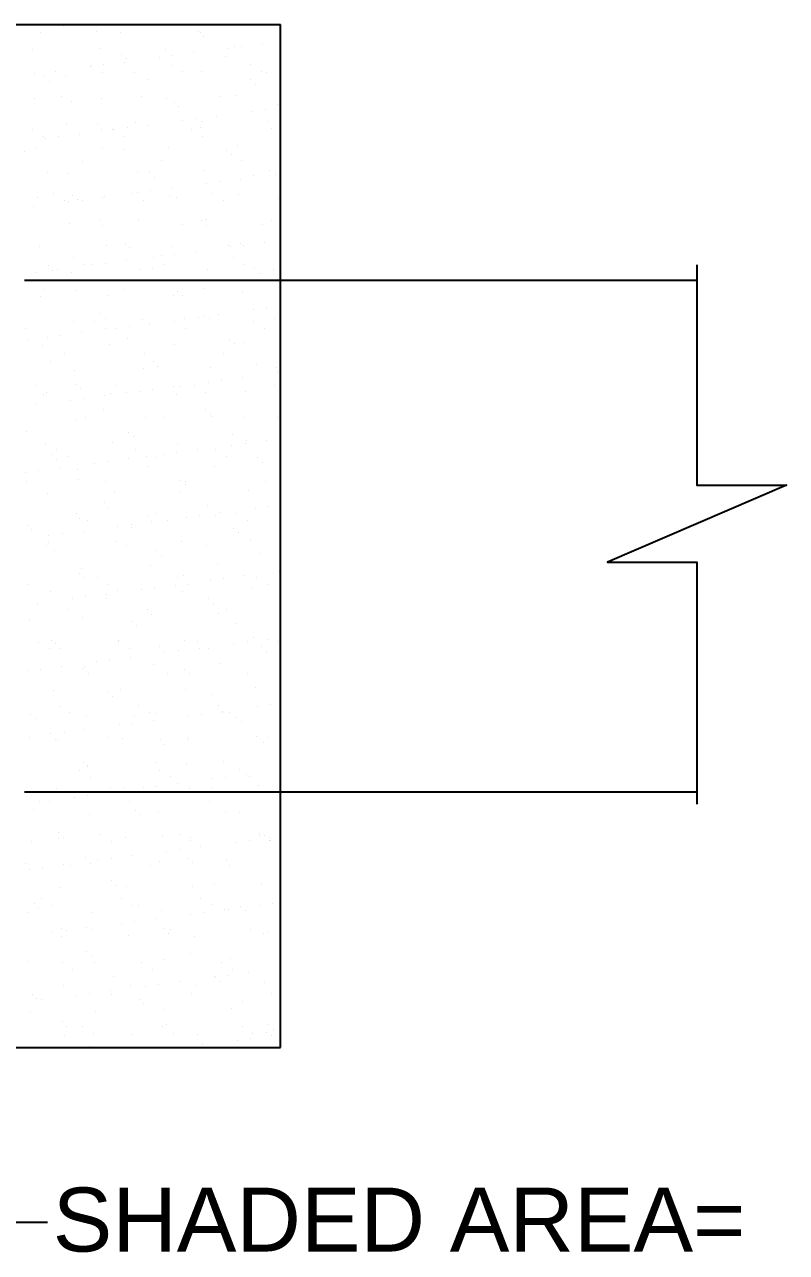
# Model space of a CAD drawing. Extents: x -100 to 77860, y -106 to 57915.
# Drawn here: x 43488 to 46466, y 25909 to 30710 of the extents above; entities that cross this region are included whole.
import ezdxf

# ---------------------------------------------------------------- set-up
doc = ezdxf.new("R2010")
doc.units = 0
doc.header["$LTSCALE"] = 100
doc.header["$MEASUREMENT"] = 0
doc.layers.get('0').update_dxf_attribs({"linetype": 'CONTINUOUS'})
for name, color, linetype in [('1', 1, 'CONTINUOUS'), ('3MCO', 7, 'CONTINUOUS'), ('DM', 2, 'CONTINUOUS'), ('TEXT', 7, 'CONTINUOUS')]:
    doc.layers.add(name, color=color, linetype=linetype)
doc.layers.add('DIM', color=252, linetype='CONTINUOUS', lineweight=13)
doc.styles.add('ARIAL', font='arial.ttf')

# ---------------------------------------------------------------- blocks, each defined once
blk = doc.blocks.new('*X4')
at = {"color": 0}
for p, q in [((65402, 40111.4), (65402, 40111.4)), ((65529.7, 40091.4), (65529.7, 40091.4)), ((65313.9, 40084.1), (65313.9, 40084.1)), ((65625.3, 40084.7), (65625.3, 40084.7)), ((65929.8, 40088), (65929.8, 40088)), ((65936.7, 40085.2), (65936.7, 40085.2)), ((65948.2, 40071.1), (65948.2, 40071.1)), ((66179, 40041.4), (66179, 40041.4)), ((66248.1, 40085.8), (66248.1, 40085.8)), ((65281.4, 40018.9), (65281.4, 40018.9)), ((65543.2, 40022.2), (65543.2, 40022.2)), ((65629.2, 40000.2), (65629.2, 40000.2)), ((65799, 40021), (65799, 40021)), ((65828.5, 39995.2), (65828.5, 39995.2)), ((65909.8, 40005.9), (65909.8, 40005.9)), ((66045.7, 40023.8), (66045.7, 40023.8)), ((66069.1, 40030.7), (66069.1, 40030.7)), ((66097.7, 40030.7), (66097.7, 40030.7)), ((65507.3, 39952.9), (65507.3, 39952.9)), ((65512.1, 39957.8), (65512.1, 39957.8)), ((65559.4, 39959.8), (65559.4, 39959.8)), ((65640.7, 39970.5), (65640.7, 39970.5)), ((65647.6, 39983.3), (65647.6, 39983.3)), ((65776.5, 39988.4), (65776.5, 39988.4)), ((65823.5, 39958.4), (65823.5, 39958.4)), ((66035.2, 39991.4), (66035.2, 39991.4)), ((66134.9, 39959), (66134.9, 39959)), ((65290.2, 39924.3), (65290.2, 39924.3)), ((65328.6, 39912.5), (65328.6, 39912.5)), ((65371.5, 39935), (65371.5, 39935)), ((65408.3, 39918.7), (65408.3, 39918.7)), ((65554.3, 39931), (65554.3, 39931)), ((65678.4, 39928.5), (65678.4, 39928.5)), ((65734.6, 39903.6), (65734.6, 39903.6)), ((65865.7, 39931.5), (65865.7, 39931.5)), ((65940.2, 39931.8), (65940.2, 39931.8)), ((66134.8, 39900.2), (66134.8, 39900.2)), ((66177.1, 39932.1), (66177.1, 39932.1)), ((66196, 39930.6), (66196, 39930.6)), ((65347, 39895.6), (65347, 39895.6)), ((66153.2, 39883.3), (66153.2, 39883.3)), ((65287.7, 39826.2), (65287.7, 39826.2)), ((65394.6, 39833.7), (65394.6, 39833.7)), ((65434, 39815.9), (65434, 39815.9)), ((65549.5, 39829.5), (65549.5, 39829.5)), ((65706.1, 39834.3), (65706.1, 39834.3)), ((65805.3, 39828.3), (65805.3, 39828.3)), ((65834.2, 39812.4), (65834.2, 39812.4)), ((66017.5, 39834.8), (66017.5, 39834.8)), ((66075.4, 39838), (66075.4, 39838)), ((66240.2, 39803.6), (66240.2, 39803.6)), ((65852.6, 39795.5), (65852.6, 39795.5)), ((66002, 39759.1), (66002, 39759.1)), ((66137.9, 39777), (66137.9, 39777)), ((66189.9, 39783.9), (66189.9, 39783.9)), ((65281.4, 39706.9), (65281.4, 39706.9)), ((65414.6, 39726.1), (65414.6, 39726.1)), ((65533.5, 39724.6), (65533.5, 39724.6)), ((65552, 39707.8), (65552, 39707.8)), ((65592.8, 39707.4), (65592.8, 39707.4)), ((65599.5, 39706.1), (65599.5, 39706.1)), ((65651.6, 39713), (65651.6, 39713)), ((65684.7, 39735.8), (65684.7, 39735.8)), ((65732.9, 39723.7), (65732.9, 39723.7)), ((65868.7, 39741.6), (65868.7, 39741.6)), ((65904.3, 39708), (65904.3, 39708)), ((65920.7, 39748.4), (65920.7, 39748.4)), ((65939.6, 39715.8), (65939.6, 39715.8)), ((65946.5, 39739.1), (65946.5, 39739.1)), ((66202.3, 39737.9), (66202.3, 39737.9)), ((66215.7, 39708.6), (66215.7, 39708.6)), ((65323.6, 39680), (65323.6, 39680)), ((65330.3, 39670.7), (65330.3, 39670.7)), ((65382.4, 39677.6), (65382.4, 39677.6)), ((65463.7, 39688.3), (65463.7, 39688.3)), ((65635, 39680.6), (65635, 39680.6)), ((65946.4, 39681.1), (65946.4, 39681.1)), ((65251.4, 39620), (65251.4, 39620)), ((65294, 39633.5), (65294, 39633.5)), ((65555.8, 39636.9), (65555.8, 39636.9)), ((65639, 39628), (65639, 39628)), ((65811.6, 39635.6), (65811.6, 39635.6)), ((66039.1, 39624.6), (66039.1, 39624.6)), ((66081.7, 39645.4), (66081.7, 39645.4)), ((65475.4, 39583.3), (65475.4, 39583.3)), ((65786.8, 39583.8), (65786.8, 39583.8)), ((66057.6, 39607.7), (66057.6, 39607.7)), ((66098.2, 39584.4), (66098.2, 39584.4)), ((65338.4, 39540.3), (65338.4, 39540.3)), ((65420.9, 39533.4), (65420.9, 39533.4)), ((65691, 39543.1), (65691, 39543.1)), ((65738.5, 39536.8), (65738.5, 39536.8)), ((65756.9, 39519.9), (65756.9, 39519.9)), ((65952.8, 39546.4), (65952.8, 39546.4)), ((66144.6, 39528), (66144.6, 39528)), ((66208.6, 39545.2), (66208.6, 39545.2)), ((66230.1, 39530.2), (66230.1, 39530.2)), ((65743.8, 39466.2), (65743.8, 39466.2)), ((65825.1, 39476.9), (65825.1, 39476.9)), ((65960.9, 39494.8), (65960.9, 39494.8)), ((66012.9, 39501.7), (66012.9, 39501.7)), ((66094.2, 39512.4), (66094.2, 39512.4)), ((65300.3, 39440.8), (65300.3, 39440.8)), ((65362.2, 39456.4), (65362.2, 39456.4)), ((65404.4, 39429.6), (65404.4, 39429.6)), ((65422.5, 39423.9), (65422.5, 39423.9)), ((65437.9, 39449.1), (65437.9, 39449.1)), ((65456.3, 39432.2), (65456.3, 39432.2)), ((65474.6, 39430.8), (65474.6, 39430.8)), ((65555.9, 39441.5), (65555.9, 39441.5)), ((65562.1, 39444.2), (65562.1, 39444.2)), ((65673.6, 39457), (65673.6, 39457)), ((65691.7, 39459.4), (65691.7, 39459.4)), ((65715.8, 39430.1), (65715.8, 39430.1)), ((65817.9, 39443), (65817.9, 39443)), ((65843.9, 39440.2), (65843.9, 39440.2)), ((65985, 39457.6), (65985, 39457.6)), ((66027.2, 39430.7), (66027.2, 39430.7)), ((66088, 39452.7), (66088, 39452.7)), ((66244.1, 39436.8), (66244.1, 39436.8)), ((65286.7, 39406.1), (65286.7, 39406.1)), ((65427.2, 39340.7), (65427.2, 39340.7)), ((65543.3, 39352.5), (65543.3, 39352.5)), ((65556.2, 39332.9), (65556.2, 39332.9)), ((65697.3, 39350.4), (65697.3, 39350.4)), ((65867.6, 39333.4), (65867.6, 39333.4)), ((65943.5, 39349), (65943.5, 39349)), ((65959.1, 39353.8), (65959.1, 39353.8)), ((65961.9, 39332.1), (65961.9, 39332.1)), ((66179, 39334), (66179, 39334)), ((66214.9, 39352.5), (66214.9, 39352.5)), ((65306.6, 39248.2), (65306.6, 39248.2)), ((65568.4, 39251.5), (65568.4, 39251.5)), ((65642.9, 39261.3), (65642.9, 39261.3)), ((65661.3, 39244.4), (65661.3, 39244.4)), ((65824.2, 39250.3), (65824.2, 39250.3)), ((65917.3, 39230.1), (65917.3, 39230.1)), ((66048.9, 39252.4), (66048.9, 39252.4)), ((66053.1, 39248), (66053.1, 39248)), ((66094.3, 39260), (66094.3, 39260)), ((66105.1, 39254.9), (66105.1, 39254.9)), ((66186.4, 39265.6), (66186.4, 39265.6)), ((65443, 39206), (65443, 39206)), ((65485.1, 39179.2), (65485.1, 39179.2)), ((65514.7, 39177.2), (65514.7, 39177.2)), ((65566.8, 39184), (65566.8, 39184)), ((65648.1, 39194.7), (65648.1, 39194.7)), ((65754.4, 39206.6), (65754.4, 39206.6)), ((65783.9, 39212.6), (65783.9, 39212.6)), ((65796.5, 39179.7), (65796.5, 39179.7)), ((65836, 39219.4), (65836, 39219.4)), ((66065.8, 39207.2), (66065.8, 39207.2)), ((66108, 39180.3), (66108, 39180.3)), ((65297.6, 39148.6), (65297.6, 39148.6)), ((65342.2, 39173.5), (65342.2, 39173.5)), ((65360.7, 39156.6), (65360.7, 39156.6)), ((65378.9, 39159.3), (65378.9, 39159.3)), ((65433.5, 39148), (65433.5, 39148)), ((65703.6, 39157.7), (65703.6, 39157.7)), ((65748.3, 39164.6), (65748.3, 39164.6)), ((65965.4, 39161.1), (65965.4, 39161.1)), ((66148.4, 39161.2), (66148.4, 39161.2)), ((66166.9, 39144.3), (66166.9, 39144.3)), ((66221.2, 39159.9), (66221.2, 39159.9)), ((65325.5, 39081.9), (65325.5, 39081.9)), ((65636.9, 39082.5), (65636.9, 39082.5)), ((65948.4, 39083), (65948.4, 39083)), ((65312.9, 39055.5), (65312.9, 39055.5)), ((65447.7, 39076.9), (65447.7, 39076.9)), ((65574.7, 39058.8), (65574.7, 39058.8)), ((65830.5, 39057.6), (65830.5, 39057.6)), ((65847.8, 39073.4), (65847.8, 39073.4)), ((65866.3, 39056.5), (65866.3, 39056.5)), ((66100.6, 39067.3), (66100.6, 39067.3)), ((65547.2, 38985.7), (65547.2, 38985.7)), ((66145.3, 39001.3), (66145.3, 39001.3)), ((66197.3, 39008.1), (66197.3, 39008.1)), ((65439.8, 38955.3), (65439.8, 38955.3)), ((65523.7, 38955.6), (65523.7, 38955.6)), ((65565.6, 38968.8), (65565.6, 38968.8)), ((65659, 38937.2), (65659, 38937.2)), ((65709.9, 38965.1), (65709.9, 38965.1)), ((65740.3, 38947.9), (65740.3, 38947.9)), ((65835.1, 38956.2), (65835.1, 38956.2)), ((65876.1, 38965.8), (65876.1, 38965.8)), ((65928.2, 38972.7), (65928.2, 38972.7)), ((65953.3, 38976.8), (65953.3, 38976.8)), ((65971.7, 38968.4), (65971.7, 38968.4)), ((66009.5, 38983.4), (66009.5, 38983.4)), ((66146.5, 38956.8), (66146.5, 38956.8)), ((66227.5, 38967.2), (66227.5, 38967.2)), ((65254.5, 38928.2), (65254.5, 38928.2)), ((65337.8, 38894.9), (65337.8, 38894.9)), ((65389.8, 38901.8), (65389.8, 38901.8)), ((65471.1, 38912.5), (65471.1, 38912.5)), ((65565.9, 38928.8), (65565.9, 38928.8)), ((65606.9, 38930.4), (65606.9, 38930.4)), ((65652.6, 38889.1), (65652.6, 38889.1)), ((65877.3, 38929.3), (65877.3, 38929.3)), ((66188.7, 38929.9), (66188.7, 38929.9)), ((65265, 38881), (65265, 38881)), ((65319.2, 38862.8), (65319.2, 38862.8)), ((65581, 38866.1), (65581, 38866.1)), ((65836.8, 38864.9), (65836.8, 38864.9)), ((66052.8, 38885.6), (66052.8, 38885.6)), ((66071.2, 38868.7), (66071.2, 38868.7)), ((66106.9, 38874.6), (66106.9, 38874.6)), ((65352, 38801.3), (65352, 38801.3)), ((65406.3, 38831.5), (65406.3, 38831.5)), ((65717.7, 38832), (65717.7, 38832)), ((65752.2, 38797.9), (65752.2, 38797.9)), ((66029.1, 38832.6), (66029.1, 38832.6)), ((65446.1, 38762.6), (65446.1, 38762.6)), ((65716.2, 38772.4), (65716.2, 38772.4)), ((65770.6, 38781), (65770.6, 38781)), ((65978, 38775.7), (65978, 38775.7)), ((66158.2, 38789), (66158.2, 38789)), ((66233.8, 38774.5), (66233.8, 38774.5)), ((66237.5, 38754.5), (66237.5, 38754.5)), ((65293.1, 38704.7), (65293.1, 38704.7)), ((65451.6, 38710.1), (65451.6, 38710.1)), ((65604.5, 38705.2), (65604.5, 38705.2)), ((65832.5, 38701.2), (65832.5, 38701.2)), ((65857.6, 38701.2), (65857.6, 38701.2)), ((65915.9, 38705.8), (65915.9, 38705.8)), ((65968.3, 38719), (65968.3, 38719)), ((66020.4, 38725.9), (66020.4, 38725.9)), ((66101.7, 38736.6), (66101.7, 38736.6)), ((66227.3, 38706.3), (66227.3, 38706.3)), ((65325.5, 38670.1), (65325.5, 38670.1)), ((65335.2, 38677.8), (65335.2, 38677.8)), ((65470, 38693.2), (65470, 38693.2)), ((65482, 38655), (65482, 38655)), ((65563.3, 38665.7), (65563.3, 38665.7)), ((65587.3, 38673.5), (65587.3, 38673.5)), ((65646.7, 38678.4), (65646.7, 38678.4)), ((65699.1, 38683.6), (65699.1, 38683.6)), ((65751.2, 38690.5), (65751.2, 38690.5)), ((65843.1, 38672.2), (65843.1, 38672.2)), ((65958.1, 38678.9), (65958.1, 38678.9)), ((66113.2, 38682), (66113.2, 38682)), ((65294.1, 38630.3), (65294.1, 38630.3)), ((65430, 38648.2), (65430, 38648.2)), ((65557, 38613.5), (65557, 38613.5)), ((65957.1, 38610), (65957.1, 38610)), ((65452.4, 38570), (65452.4, 38570)), ((65487, 38581.1), (65487, 38581.1)), ((65722.5, 38579.7), (65722.5, 38579.7)), ((65798.5, 38581.6), (65798.5, 38581.6)), ((65975.6, 38593.2), (65975.6, 38593.2)), ((65984.3, 38583), (65984.3, 38583)), ((66109.9, 38582.2), (66109.9, 38582.2)), ((66240.1, 38581.8), (66240.1, 38581.8)), ((65256.4, 38525.7), (65256.4, 38525.7)), ((65656.5, 38522.3), (65656.5, 38522.3)), ((65675, 38505.4), (65675, 38505.4)), ((66062.6, 38513.4), (66062.6, 38513.4)), ((65331.8, 38477.4), (65331.8, 38477.4)), ((65593.6, 38480.8), (65593.6, 38480.8)), ((65849.4, 38479.5), (65849.4, 38479.5)), ((66060.5, 38472.3), (66060.5, 38472.3)), ((66112.6, 38479.1), (66112.6, 38479.1)), ((66119.5, 38489.3), (66119.5, 38489.3)), ((66193.9, 38489.8), (66193.9, 38489.8)), ((65355.9, 38434.5), (65355.9, 38434.5)), ((65373.8, 38454.2), (65373.8, 38454.2)), ((65374.3, 38417.6), (65374.3, 38417.6)), ((65416, 38427.4), (65416, 38427.4)), ((65655.5, 38418.9), (65655.5, 38418.9)), ((65685.2, 38454.8), (65685.2, 38454.8)), ((65727.4, 38427.9), (65727.4, 38427.9)), ((65762, 38425.7), (65762, 38425.7)), ((65791.3, 38436.8), (65791.3, 38436.8)), ((65843.4, 38443.7), (65843.4, 38443.7)), ((65924.7, 38454.4), (65924.7, 38454.4)), ((65996.7, 38455.4), (65996.7, 38455.4)), ((66038.8, 38428.5), (66038.8, 38428.5)), ((66162.1, 38422.2), (66162.1, 38422.2)), ((65253, 38365.9), (65253, 38365.9)), ((65305, 38372.8), (65305, 38372.8)), ((65386.3, 38383.5), (65386.3, 38383.5)), ((65458.7, 38377.3), (65458.7, 38377.3)), ((65522.2, 38401.4), (65522.2, 38401.4)), ((65574.2, 38408.2), (65574.2, 38408.2)), ((65728.8, 38387), (65728.8, 38387)), ((65990.6, 38390.3), (65990.6, 38390.3)), ((66180.5, 38405.3), (66180.5, 38405.3)), ((66246.4, 38389.1), (66246.4, 38389.1)), ((65256.4, 38330.1), (65256.4, 38330.1)), ((65461.3, 38337.9), (65461.3, 38337.9)), ((65567.8, 38330.7), (65567.8, 38330.7)), ((65861.5, 38334.5), (65861.5, 38334.5)), ((65879.2, 38331.2), (65879.2, 38331.2)), ((65879.9, 38317.6), (65879.9, 38317.6)), ((66190.6, 38331.8), (66190.6, 38331.8)), ((65338.1, 38284.7), (65338.1, 38284.7)), ((65599.9, 38288.1), (65599.9, 38288.1)), ((65855.7, 38286.9), (65855.7, 38286.9)), ((66125.8, 38296.6), (66125.8, 38296.6)), ((65560.9, 38246.7), (65560.9, 38246.7)), ((65579.3, 38229.8), (65579.3, 38229.8)), ((65966.9, 38237.8), (65966.9, 38237.8)), ((66152.7, 38225.5), (66152.7, 38225.5)), ((66204.8, 38232.3), (66204.8, 38232.3)), ((65454.6, 38203.8), (65454.6, 38203.8)), ((65465, 38184.6), (65465, 38184.6)), ((65496.8, 38177), (65496.8, 38177)), ((65735.1, 38194.3), (65735.1, 38194.3)), ((65747.7, 38172.2), (65747.7, 38172.2)), ((65766, 38204.4), (65766, 38204.4)), ((65808.2, 38177.5), (65808.2, 38177.5)), ((65883.5, 38190), (65883.5, 38190)), ((65935.6, 38196.9), (65935.6, 38196.9)), ((65996.9, 38197.7), (65996.9, 38197.7)), ((66016.9, 38207.6), (66016.9, 38207.6)), ((66077.4, 38205), (66077.4, 38205)), ((66119.6, 38178.1), (66119.6, 38178.1)), ((65260.3, 38158.9), (65260.3, 38158.9)), ((65278.7, 38142), (65278.7, 38142)), ((65397.2, 38126), (65397.2, 38126)), ((65478.5, 38136.7), (65478.5, 38136.7)), ((65614.4, 38154.6), (65614.4, 38154.6)), ((65666.3, 38150.1), (65666.3, 38150.1)), ((65666.4, 38161.5), (65666.4, 38161.5)), ((66066.4, 38146.6), (66066.4, 38146.6)), ((66084.9, 38129.8), (66084.9, 38129.8)), ((65337.2, 38079.7), (65337.2, 38079.7)), ((65344.4, 38092.1), (65344.4, 38092.1)), ((65345.2, 38119.2), (65345.2, 38119.2)), ((65606.2, 38095.4), (65606.2, 38095.4)), ((65648.6, 38080.3), (65648.6, 38080.3)), ((65862, 38094.2), (65862, 38094.2)), ((65960, 38080.8), (65960, 38080.8)), ((66132.1, 38103.9), (66132.1, 38103.9)), ((65365.7, 38062.3), (65365.7, 38062.3)), ((65765.8, 38058.9), (65765.8, 38058.9)), ((65784.3, 38042), (65784.3, 38042)), ((66171.9, 38050), (66171.9, 38050)), ((65471.3, 37991.9), (65471.3, 37991.9)), ((65741.4, 38001.6), (65741.4, 38001.6)), ((66003.2, 38005), (66003.2, 38005)), ((66244.9, 37978.7), (66244.9, 37978.7)), ((65465.2, 37971.1), (65465.2, 37971.1)), ((65483.7, 37954.2), (65483.7, 37954.2)), ((65535.4, 37953.4), (65535.4, 37953.4)), ((65846.8, 37954), (65846.8, 37954)), ((65871.3, 37962.3), (65871.3, 37962.3)), ((65975.7, 37943.3), (65975.7, 37943.3)), ((66027.8, 37950.1), (66027.8, 37950.1)), ((66109.1, 37960.8), (66109.1, 37960.8)), ((66158.2, 37954.6), (66158.2, 37954.6)), ((65266.1, 37926), (65266.1, 37926)), ((65350.7, 37899.4), (65350.7, 37899.4)), ((65570.7, 37890), (65570.7, 37890)), ((65577.5, 37926.6), (65577.5, 37926.6)), ((65612.5, 37902.7), (65612.5, 37902.7)), ((65706.6, 37907.8), (65706.6, 37907.8)), ((65758.6, 37914.7), (65758.6, 37914.7)), ((65839.9, 37925.4), (65839.9, 37925.4)), ((65868.3, 37901.5), (65868.3, 37901.5)), ((65888.9, 37927.1), (65888.9, 37927.1)), ((66138.4, 37911.2), (66138.4, 37911.2)), ((66200.4, 37927.7), (66200.4, 37927.7)), ((65301.6, 37854.5), (65301.6, 37854.5)), ((65437.4, 37872.4), (65437.4, 37872.4)), ((65489.4, 37879.2), (65489.4, 37879.2)), ((65570.7, 37874.5), (65570.7, 37874.5)), ((65970.8, 37871.1), (65970.8, 37871.1)), ((65989.2, 37854.2), (65989.2, 37854.2)), ((65270, 37786.7), (65270, 37786.7)), ((65417.9, 37829.3), (65417.9, 37829.3)), ((65477.6, 37799.2), (65477.6, 37799.2)), ((65729.3, 37829.8), (65729.3, 37829.8)), ((65747.7, 37809), (65747.7, 37809)), ((66009.5, 37812.3), (66009.5, 37812.3)), ((66040.8, 37830.4), (66040.8, 37830.4)), ((65670.2, 37783.3), (65670.2, 37783.3)), ((65688.6, 37766.4), (65688.6, 37766.4)), ((66076.2, 37774.5), (66076.2, 37774.5)), ((65304.7, 37702.4), (65304.7, 37702.4)), ((65357, 37706.7), (65357, 37706.7)), ((65369.6, 37695.5), (65369.6, 37695.5)), ((65616.1, 37703), (65616.1, 37703)), ((65618.8, 37710), (65618.8, 37710)), ((65874.6, 37708.8), (65874.6, 37708.8)), ((65927.5, 37703.6), (65927.5, 37703.6)), ((66067.9, 37696.5), (66067.9, 37696.5)), ((66120, 37703.3), (66120, 37703.3)), ((66144.7, 37718.5), (66144.7, 37718.5)), ((66201.3, 37714.1), (66201.3, 37714.1)), ((66238.9, 37704.1), (66238.9, 37704.1)), ((65346.9, 37675.6), (65346.9, 37675.6)), ((65388, 37678.6), (65388, 37678.6)), ((65658.3, 37676.1), (65658.3, 37676.1)), ((65662.9, 37643.2), (65662.9, 37643.2)), ((65775.6, 37686.7), (65775.6, 37686.7)), ((65798.8, 37661.1), (65798.8, 37661.1)), ((65850.8, 37667.9), (65850.8, 37667.9)), ((65932.1, 37678.6), (65932.1, 37678.6)), ((65969.7, 37676.7), (65969.7, 37676.7)), ((66175.8, 37683.2), (66175.8, 37683.2)), ((66194.2, 37666.4), (66194.2, 37666.4)), ((65312.5, 37597), (65312.5, 37597)), ((65393.8, 37607.7), (65393.8, 37607.7)), ((65475, 37598.9), (65475, 37598.9)), ((65483.9, 37606.5), (65483.9, 37606.5)), ((65529.6, 37625.6), (65529.6, 37625.6)), ((65581.6, 37632.5), (65581.6, 37632.5)), ((65754, 37616.3), (65754, 37616.3)), ((65875.1, 37595.5), (65875.1, 37595.5)), ((66015.8, 37619.6), (66015.8, 37619.6)), ((65260.4, 37590.2), (65260.4, 37590.2)), ((65498.7, 37578.9), (65498.7, 37578.9)), ((65810.1, 37579.4), (65810.1, 37579.4)), ((65893.6, 37578.6), (65893.6, 37578.6)), ((66121.5, 37580), (66121.5, 37580)), ((65363.3, 37514), (65363.3, 37514)), ((65574.5, 37507.7), (65574.5, 37507.7)), ((65625.1, 37517.4), (65625.1, 37517.4)), ((65880.9, 37516.1), (65880.9, 37516.1)), ((65980.6, 37498.9), (65980.6, 37498.9)), ((66151, 37525.9), (66151, 37525.9)), ((65385.5, 37452), (65385.5, 37452)), ((65593, 37490.8), (65593, 37490.8)), ((65696.9, 37452.6), (65696.9, 37452.6)), ((66008.3, 37453.2), (66008.3, 37453.2)), ((66160.1, 37449.7), (66160.1, 37449.7)), ((66212.2, 37456.6), (66212.2, 37456.6)), ((65273.9, 37419.9), (65273.9, 37419.9)), ((65292.4, 37403.1), (65292.4, 37403.1)), ((65427.6, 37425.2), (65427.6, 37425.2)), ((65490.2, 37413.9), (65490.2, 37413.9)), ((65680, 37411.1), (65680, 37411.1)), ((65739.1, 37425.7), (65739.1, 37425.7)), ((65760.3, 37423.6), (65760.3, 37423.6)), ((65891, 37414.3), (65891, 37414.3)), ((65943, 37421.1), (65943, 37421.1)), ((66022.1, 37426.9), (66022.1, 37426.9)), ((66024.3, 37431.8), (66024.3, 37431.8)), ((66050.5, 37426.3), (66050.5, 37426.3)), ((66080.1, 37407.7), (66080.1, 37407.7)), ((65486, 37361), (65486, 37361)), ((65621.8, 37378.8), (65621.8, 37378.8)), ((65673.8, 37385.7), (65673.8, 37385.7)), ((65755.1, 37396.4), (65755.1, 37396.4)), ((66098.5, 37390.8), (66098.5, 37390.8)), ((65268, 37327.9), (65268, 37327.9)), ((65352.6, 37343.4), (65352.6, 37343.4)), ((65369.6, 37321.3), (65369.6, 37321.3)), ((65379.4, 37323.3), (65379.4, 37323.3)), ((65404.7, 37350.3), (65404.7, 37350.3)), ((65579.4, 37328.5), (65579.4, 37328.5)), ((65631.4, 37324.7), (65631.4, 37324.7)), ((65779.5, 37319.9), (65779.5, 37319.9)), ((65887.2, 37323.4), (65887.2, 37323.4)), ((65890.9, 37329), (65890.9, 37329)), ((66157.3, 37333.2), (66157.3, 37333.2)), ((66185.5, 37311.1), (66185.5, 37311.1)), ((66202.3, 37329.6), (66202.3, 37329.6)), ((65797.9, 37303), (65797.9, 37303)), ((65478.9, 37232.1), (65478.9, 37232.1)), ((65496.5, 37221.2), (65496.5, 37221.2)), ((65497.3, 37215.2), (65497.3, 37215.2)), ((65766.6, 37230.9), (65766.6, 37230.9)), ((65884.9, 37223.3), (65884.9, 37223.3)), ((66028.4, 37234.3), (66028.4, 37234.3)), ((65466.2, 37201.6), (65466.2, 37201.6)), ((65508.4, 37174.8), (65508.4, 37174.8)), ((65777.6, 37202.2), (65777.6, 37202.2)), ((65819.8, 37175.3), (65819.8, 37175.3)), ((65983.2, 37167.5), (65983.2, 37167.5)), ((66035.2, 37174.4), (66035.2, 37174.4)), ((66089.1, 37202.8), (66089.1, 37202.8)), ((66116.5, 37185.1), (66116.5, 37185.1)), ((66131.2, 37175.9), (66131.2, 37175.9)), ((65375.9, 37128.7), (65375.9, 37128.7)), ((65578.2, 37114.2), (65578.2, 37114.2)), ((65584.3, 37135.5), (65584.3, 37135.5)), ((65637.7, 37132), (65637.7, 37132)), ((65714, 37132.1), (65714, 37132.1)), ((65766, 37138.9), (65766, 37138.9)), ((65847.3, 37149.6), (65847.3, 37149.6)), ((65893.5, 37130.8), (65893.5, 37130.8)), ((65984.5, 37132.1), (65984.5, 37132.1)), ((66002.9, 37115.2), (66002.9, 37115.2)), ((66163.6, 37140.5), (66163.6, 37140.5)), ((65309, 37078.7), (65309, 37078.7)), ((65348.8, 37077.5), (65348.8, 37077.5)), ((65444.8, 37096.6), (65444.8, 37096.6)), ((65496.9, 37103.5), (65496.9, 37103.5)), ((65660.2, 37078), (65660.2, 37078)), ((65971.6, 37078.6), (65971.6, 37078.6)), ((65283.7, 37047.8), (65283.7, 37047.8)), ((65502.8, 37028.5), (65502.8, 37028.5)), ((65683.8, 37044.3), (65683.8, 37044.3)), ((65702.3, 37027.4), (65702.3, 37027.4)), ((65772.9, 37038.2), (65772.9, 37038.2)), ((66034.7, 37041.6), (66034.7, 37041.6)), ((66089.9, 37035.5), (66089.9, 37035.5)), ((65277.8, 36923.8), (65277.8, 36923.8)), ((65382.2, 36936), (65382.2, 36936)), ((65383.2, 36956.6), (65383.2, 36956.6)), ((65401.7, 36939.7), (65401.7, 36939.7)), ((65547, 36951.2), (65547, 36951.2)), ((65589.2, 36924.3), (65589.2, 36924.3)), ((65644, 36939.3), (65644, 36939.3)), ((65789.3, 36947.7), (65789.3, 36947.7)), ((65858.4, 36951.8), (65858.4, 36951.8)), ((65899.8, 36938.1), (65899.8, 36938.1)), ((65900.6, 36924.9), (65900.6, 36924.9)), ((66075.4, 36920.7), (66075.4, 36920.7)), ((66127.4, 36927.6), (66127.4, 36927.6)), ((66169.8, 36952.3), (66169.8, 36952.3)), ((66169.9, 36947.8), (66169.9, 36947.8)), ((66189.4, 36944.3), (66189.4, 36944.3)), ((66207.9, 36927.4), (66207.9, 36927.4)), ((66208.7, 36938.3), (66208.7, 36938.3)), ((66212, 36925.5), (66212, 36925.5)), ((65806.2, 36885.3), (65806.2, 36885.3)), ((65858.2, 36892.1), (65858.2, 36892.1)), ((65939.5, 36902.8), (65939.5, 36902.8)), ((65253.3, 36837), (65253.3, 36837)), ((65401.2, 36832), (65401.2, 36832)), ((65429.6, 36827.1), (65429.6, 36827.1)), ((65488.7, 36859.9), (65488.7, 36859.9)), ((65509.1, 36835.8), (65509.1, 36835.8)), ((65537, 36849.9), (65537, 36849.9)), ((65589.1, 36856.7), (65589.1, 36856.7)), ((65670.4, 36867.4), (65670.4, 36867.4)), ((65741, 36827.6), (65741, 36827.6)), ((65779.2, 36845.6), (65779.2, 36845.6)), ((65888.8, 36856.5), (65888.8, 36856.5)), ((65907.2, 36839.6), (65907.2, 36839.6)), ((66041, 36848.9), (66041, 36848.9)), ((66052.4, 36828.2), (66052.4, 36828.2)), ((65267.8, 36814.4), (65267.8, 36814.4)), ((65319.9, 36821.3), (65319.9, 36821.3)), ((65388.5, 36743.3), (65388.5, 36743.3)), ((65588.2, 36768.7), (65588.2, 36768.7)), ((65606.6, 36751.8), (65606.6, 36751.8)), ((65650.3, 36746.6), (65650.3, 36746.6)), ((65906.1, 36745.4), (65906.1, 36745.4)), ((65994.2, 36759.9), (65994.2, 36759.9)), ((66176.2, 36755.1), (66176.2, 36755.1)), ((65287.6, 36681), (65287.6, 36681)), ((65316.3, 36700.2), (65316.3, 36700.2)), ((65627.8, 36700.8), (65627.8, 36700.8)), ((65939.2, 36701.4), (65939.2, 36701.4)), ((66219.6, 36680.8), (66219.6, 36680.8)), ((65259.6, 36644.4), (65259.6, 36644.4)), ((65306, 36664.1), (65306, 36664.1)), ((65358.5, 36673.4), (65358.5, 36673.4)), ((65515.4, 36643.1), (65515.4, 36643.1)), ((65669.9, 36673.9), (65669.9, 36673.9)), ((65693.6, 36672.1), (65693.6, 36672.1)), ((65785.5, 36652.9), (65785.5, 36652.9)), ((65898.4, 36638.5), (65898.4, 36638.5)), ((65950.4, 36645.4), (65950.4, 36645.4)), ((65981.3, 36674.5), (65981.3, 36674.5)), ((66031.7, 36656.1), (66031.7, 36656.1)), ((66047.3, 36656.2), (66047.3, 36656.2)), ((66093.8, 36668.7), (66093.8, 36668.7)), ((66112.2, 36651.8), (66112.2, 36651.8)), ((66167.6, 36674), (66167.6, 36674)), ((65393, 36584.4), (65393, 36584.4)), ((65493.4, 36585.2), (65493.4, 36585.2)), ((65629.2, 36603.1), (65629.2, 36603.1)), ((65681.3, 36609.9), (65681.3, 36609.9)), ((65762.6, 36620.6), (65762.6, 36620.6)), ((65360, 36567.6), (65360, 36567.6)), ((65394.8, 36550.6), (65394.8, 36550.6)), ((65412.1, 36574.5), (65412.1, 36574.5)), ((65510.3, 36576.7), (65510.3, 36576.7)), ((65656.6, 36553.9), (65656.6, 36553.9)), ((65793.2, 36580.9), (65793.2, 36580.9)), ((65811.6, 36564), (65811.6, 36564)), ((65821.7, 36577.2), (65821.7, 36577.2)), ((65912.4, 36552.7), (65912.4, 36552.7)), ((66133.2, 36577.8), (66133.2, 36577.8)), ((66182.5, 36562.4), (66182.5, 36562.4)), ((66199.2, 36572.1), (66199.2, 36572.1)), ((65492.6, 36493.2), (65492.6, 36493.2)), ((65265.9, 36451.7), (65265.9, 36451.7)), ((65397.1, 36449.8), (65397.1, 36449.8)), ((65511, 36476.3), (65511, 36476.3)), ((65521.7, 36450.5), (65521.7, 36450.5)), ((65708.5, 36450.4), (65708.5, 36450.4)), ((65791.8, 36460.2), (65791.8, 36460.2)), ((65898.6, 36484.3), (65898.6, 36484.3)), ((66019.9, 36451), (66019.9, 36451)), ((66053.6, 36463.5), (66053.6, 36463.5)), ((65439.3, 36423), (65439.3, 36423)), ((65598, 36396.5), (65598, 36396.5)), ((65750.7, 36423.5), (65750.7, 36423.5)), ((65998.1, 36393.1), (65998.1, 36393.1)), ((66042.6, 36398.6), (66042.6, 36398.6)), ((66062.1, 36424.1), (66062.1, 36424.1)), ((66123.9, 36409.3), (66123.9, 36409.3)), ((65401.1, 36357.9), (65401.1, 36357.9)), ((65662.9, 36361.3), (65662.9, 36361.3)), ((65721.4, 36356.3), (65721.4, 36356.3)), ((65773.5, 36363.2), (65773.5, 36363.2)), ((65854.8, 36373.9), (65854.8, 36373.9)), ((65918.7, 36360), (65918.7, 36360)), ((65990.6, 36391.7), (65990.6, 36391.7)), ((66016.6, 36376.2), (66016.6, 36376.2)), ((66188.8, 36369.8), (66188.8, 36369.8)), ((65279.7, 36325.7), (65279.7, 36325.7)), ((65297.4, 36308.8), (65297.4, 36308.8)), ((65316.4, 36303), (65316.4, 36303)), ((65452.2, 36320.9), (65452.2, 36320.9)), ((65504.3, 36327.7), (65504.3, 36327.7)), ((65585.6, 36338.4), (65585.6, 36338.4)), ((65591.1, 36326.2), (65591.1, 36326.2)), ((65697.5, 36305.3), (65697.5, 36305.3)), ((65902.5, 36326.8), (65902.5, 36326.8)), ((66103.6, 36296.5), (66103.6, 36296.5)), ((66213.9, 36327.4), (66213.9, 36327.4)), ((65272.2, 36259), (65272.2, 36259)), ((65528, 36257.8), (65528, 36257.8)), ((65715.9, 36288.5), (65715.9, 36288.5)), ((65798.1, 36267.5), (65798.1, 36267.5)), ((66059.9, 36270.8), (66059.9, 36270.8)), ((65396.9, 36217.6), (65396.9, 36217.6)), ((65415.3, 36200.7), (65415.3, 36200.7)), ((65789.3, 36200), (65789.3, 36200)), ((65802.9, 36208.7), (65802.9, 36208.7)), ((66100.7, 36200.5), (66100.7, 36200.5)), ((66203.1, 36205.3), (66203.1, 36205.3)), ((65407.4, 36165.2), (65407.4, 36165.2)), ((65477.9, 36199.4), (65477.9, 36199.4)), ((65520, 36172.6), (65520, 36172.6)), ((65669.2, 36168.6), (65669.2, 36168.6)), ((65831.5, 36173.1), (65831.5, 36173.1)), ((65925, 36167.4), (65925, 36167.4)), ((66142.9, 36173.7), (66142.9, 36173.7)), ((66195.1, 36177.1), (66195.1, 36177.1)), ((66216.1, 36162.5), (66216.1, 36162.5)), ((66221.5, 36188.4), (66221.5, 36188.4)), ((65502.3, 36121), (65502.3, 36121)), ((65902.5, 36117.5), (65902.5, 36117.5)), ((65947, 36127.1), (65947, 36127.1)), ((66082.8, 36145), (66082.8, 36145)), ((66134.8, 36151.8), (66134.8, 36151.8))]:
    blk.add_line(p, q, dxfattribs=at)
blk = doc.blocks.new('*X5')
at = {"color": 0}
for p, q in [((64588.3, 37116.8), (64588.3, 37116.8)), ((63480.3, 37074.1), (63480.3, 37074.1)), ((63530.5, 37095.2), (63530.5, 37095.2)), ((63671.3, 37072.3), (63671.3, 37072.3)), ((63791.7, 37074.6), (63791.7, 37074.6)), ((63800.6, 37105), (63800.6, 37105)), ((64062.4, 37108.3), (64062.4, 37108.3)), ((64071.5, 37068.9), (64071.5, 37068.9)), ((64103.1, 37075.2), (64103.1, 37075.2)), ((64318.2, 37107.1), (64318.2, 37107.1)), ((64414.6, 37075.8), (64414.6, 37075.8)), ((64726, 37076.3), (64726, 37076.3)), ((64089.9, 37052), (64089.9, 37052)), ((64459.3, 37017.9), (64459.3, 37017.9)), ((64477.5, 37060), (64477.5, 37060)), ((64715.2, 37016.7), (64715.2, 37016.7)), ((64877.7, 37056.6), (64877.7, 37056.6)), ((64896.1, 37039.7), (64896.1, 37039.7)), ((64985.2, 37026.4), (64985.2, 37026.4)), ((63409.9, 37002.7), (63409.9, 37002.7)), ((63671.7, 37006), (63671.7, 37006)), ((63770.9, 36981.1), (63770.9, 36981.1)), ((63927.5, 37004.8), (63927.5, 37004.8)), ((64176.9, 36972.3), (64176.9, 36972.3)), ((64197.6, 37014.5), (64197.6, 37014.5)), ((64577, 36968.8), (64577, 36968.8)), ((63678.5, 36947.8), (63678.5, 36947.8)), ((63720.7, 36921), (63720.7, 36921)), ((63789.3, 36964.2), (63789.3, 36964.2)), ((63989.9, 36948.4), (63989.9, 36948.4)), ((64032.1, 36921.5), (64032.1, 36921.5)), ((64301.3, 36948.9), (64301.3, 36948.9)), ((64343.5, 36922.1), (64343.5, 36922.1)), ((64594.6, 36924.1), (64594.6, 36924.1)), ((64595.5, 36951.9), (64595.5, 36951.9)), ((64612.8, 36949.5), (64612.8, 36949.5)), ((64654.9, 36922.7), (64654.9, 36922.7)), ((64856.3, 36927.5), (64856.3, 36927.5)), ((64924.2, 36950.1), (64924.2, 36950.1)), ((64966.3, 36923.2), (64966.3, 36923.2)), ((64983.1, 36960), (64983.1, 36960)), ((63281, 36903.8), (63281, 36903.8)), ((63536.8, 36902.6), (63536.8, 36902.6)), ((63806.9, 36912.3), (63806.9, 36912.3)), ((63876.3, 36884.5), (63876.3, 36884.5)), ((64068.7, 36915.6), (64068.7, 36915.6)), ((64276.4, 36881.1), (64276.4, 36881.1)), ((64324.5, 36914.4), (64324.5, 36914.4)), ((64682.5, 36872.2), (64682.5, 36872.2)), ((63872.5, 36824.2), (63872.5, 36824.2)), ((64183.9, 36824.8), (64183.9, 36824.8)), ((64294.9, 36864.2), (64294.9, 36864.2)), ((64465.6, 36825.2), (64465.6, 36825.2)), ((64495.3, 36825.4), (64495.3, 36825.4)), ((64806.7, 36825.9), (64806.7, 36825.9)), ((65082.6, 36868.8), (65082.6, 36868.8)), ((65101.1, 36851.9), (65101.1, 36851.9)), ((65118.1, 36826.5), (65118.1, 36826.5)), ((63146.1, 36800.3), (63146.1, 36800.3)), ((63416.2, 36810), (63416.2, 36810)), ((63678, 36813.4), (63678, 36813.4)), ((63933.8, 36812.1), (63933.8, 36812.1)), ((63975.8, 36793.3), (63975.8, 36793.3)), ((63994.3, 36776.4), (63994.3, 36776.4)), ((64203.9, 36821.9), (64203.9, 36821.9)), ((64381.9, 36784.5), (64381.9, 36784.5)), ((64721.5, 36824), (64721.5, 36824)), ((64782, 36781), (64782, 36781)), ((64600.9, 36731.4), (64600.9, 36731.4)), ((64800.4, 36764.1), (64800.4, 36764.1)), ((65188.1, 36772.2), (65188.1, 36772.2)), ((63025.6, 36707.8), (63025.6, 36707.8)), ((63287.3, 36711.1), (63287.3, 36711.1)), ((63543.1, 36709.9), (63543.1, 36709.9)), ((63813.2, 36719.6), (63813.2, 36719.6)), ((64070.7, 36698), (64070.7, 36698)), ((64075, 36722.9), (64075, 36722.9)), ((64081.3, 36696.7), (64081.3, 36696.7)), ((64330.8, 36721.7), (64330.8, 36721.7)), ((64382.1, 36698.5), (64382.1, 36698.5)), ((64481.4, 36693.2), (64481.4, 36693.2)), ((64693.5, 36699.1), (64693.5, 36699.1)), ((64887.4, 36684.4), (64887.4, 36684.4)), ((65004.9, 36699.7), (65004.9, 36699.7)), ((65287.6, 36681), (65287.6, 36681)), ((65316.3, 36700.2), (65316.3, 36700.2)), ((64112.9, 36671.1), (64112.9, 36671.1)), ((64424.3, 36671.7), (64424.3, 36671.7)), ((64471.9, 36632.5), (64471.9, 36632.5)), ((64499.8, 36676.4), (64499.8, 36676.4)), ((64735.7, 36672.2), (64735.7, 36672.2)), ((65047.1, 36672.8), (65047.1, 36672.8)), ((65306, 36664.1), (65306, 36664.1)), ((65358.5, 36673.4), (65358.5, 36673.4)), ((62896.6, 36608.8), (62896.6, 36608.8)), ((63152.4, 36607.6), (63152.4, 36607.6)), ((63422.5, 36617.3), (63422.5, 36617.3)), ((63684.3, 36620.7), (63684.3, 36620.7)), ((63940.1, 36619.5), (63940.1, 36619.5)), ((64180.8, 36605.5), (64180.8, 36605.5)), ((64199.2, 36588.6), (64199.2, 36588.6)), ((64210.2, 36629.2), (64210.2, 36629.2)), ((64586.8, 36596.6), (64586.8, 36596.6)), ((64987, 36593.2), (64987, 36593.2)), ((65393, 36584.4), (65393, 36584.4)), ((64264.7, 36574.4), (64264.7, 36574.4)), ((64576.1, 36575), (64576.1, 36575)), ((64887.5, 36575.5), (64887.5, 36575.5)), ((65005.4, 36576.3), (65005.4, 36576.3)), ((65198.9, 36576.1), (65198.9, 36576.1)), ((65510.3, 36576.7), (65510.3, 36576.7)), ((62761.8, 36505.3), (62761.8, 36505.3)), ((63031.9, 36515.1), (63031.9, 36515.1)), ((63293.6, 36518.4), (63293.6, 36518.4)), ((63549.4, 36517.2), (63549.4, 36517.2)), ((63819.5, 36526.9), (63819.5, 36526.9)), ((64081.3, 36530.3), (64081.3, 36530.3)), ((64286.2, 36508.9), (64286.2, 36508.9)), ((64337.1, 36529), (64337.1, 36529)), ((64686.4, 36505.4), (64686.4, 36505.4)), ((64704.8, 36488.5), (64704.8, 36488.5)), ((65092.4, 36496.6), (65092.4, 36496.6)), ((65492.6, 36493.2), (65492.6, 36493.2)), ((64462.9, 36448.1), (64462.9, 36448.1)), ((64774.3, 36448.7), (64774.3, 36448.7)), ((65085.7, 36449.3), (65085.7, 36449.3)), ((65397.1, 36449.8), (65397.1, 36449.8)), ((65511, 36476.3), (65511, 36476.3)), ((65708.5, 36450.4), (65708.5, 36450.4)), ((62641.2, 36412.8), (62641.2, 36412.8)), ((62902.9, 36416.2), (62902.9, 36416.2)), ((63158.7, 36414.9), (63158.7, 36414.9)), ((63428.8, 36424.7), (63428.8, 36424.7)), ((63690.6, 36428), (63690.6, 36428)), ((63946.4, 36426.8), (63946.4, 36426.8)), ((64216.5, 36436.5), (64216.5, 36436.5)), ((64385.7, 36417.7), (64385.7, 36417.7)), ((64404.2, 36400.8), (64404.2, 36400.8)), ((64505, 36421.3), (64505, 36421.3)), ((64791.8, 36408.8), (64791.8, 36408.8)), ((64816.4, 36421.8), (64816.4, 36421.8)), ((65127.9, 36422.4), (65127.9, 36422.4)), ((65191.9, 36405.4), (65191.9, 36405.4)), ((65439.3, 36423), (65439.3, 36423)), ((65598, 36396.5), (65598, 36396.5)), ((65750.7, 36423.5), (65750.7, 36423.5)), ((65210.4, 36388.5), (65210.4, 36388.5)), ((62512.3, 36313.9), (62512.3, 36313.9)), ((62768.1, 36312.7), (62768.1, 36312.7)), ((63038.1, 36322.4), (63038.1, 36322.4)), ((63299.9, 36325.7), (63299.9, 36325.7)), ((63555.7, 36324.5), (63555.7, 36324.5)), ((63825.8, 36334.2), (63825.8, 36334.2)), ((64087.6, 36337.6), (64087.6, 36337.6)), ((64491.2, 36321.1), (64491.2, 36321.1)), ((64656.8, 36324.6), (64656.8, 36324.6)), ((64891.3, 36317.6), (64891.3, 36317.6)), ((64909.8, 36300.7), (64909.8, 36300.7)), ((64968.3, 36325.1), (64968.3, 36325.1)), ((65279.7, 36325.7), (65279.7, 36325.7)), ((65297.4, 36308.8), (65297.4, 36308.8)), ((65591.1, 36326.2), (65591.1, 36326.2)), ((65697.5, 36305.3), (65697.5, 36305.3)), ((65902.5, 36326.8), (65902.5, 36326.8)), ((65715.9, 36288.5), (65715.9, 36288.5)), ((62377.4, 36210.4), (62377.4, 36210.4)), ((62647.5, 36220.1), (62647.5, 36220.1)), ((62909.2, 36223.5), (62909.2, 36223.5)), ((63165, 36222.2), (63165, 36222.2)), ((63435.1, 36232), (63435.1, 36232)), ((63696.9, 36235.3), (63696.9, 36235.3)), ((63952.7, 36234.1), (63952.7, 36234.1)), ((64590.7, 36229.9), (64590.7, 36229.9)), ((64609.1, 36213), (64609.1, 36213)), ((64996.8, 36221), (64996.8, 36221)), ((65396.9, 36217.6), (65396.9, 36217.6)), ((65415.3, 36200.7), (65415.3, 36200.7)), ((65789.3, 36200), (65789.3, 36200)), ((65802.9, 36208.7), (65802.9, 36208.7)), ((66100.7, 36200.5), (66100.7, 36200.5)), ((64855, 36198.3), (64855, 36198.3)), ((64897.2, 36171.4), (64897.2, 36171.4)), ((65166.5, 36198.9), (65166.5, 36198.9)), ((65208.6, 36172), (65208.6, 36172)), ((65477.9, 36199.4), (65477.9, 36199.4)), ((65520, 36172.6), (65520, 36172.6)), ((65831.5, 36173.1), (65831.5, 36173.1)), ((66142.9, 36173.7), (66142.9, 36173.7)), ((62256.8, 36117.9), (62256.8, 36117.9)), ((62518.6, 36121.2), (62518.6, 36121.2)), ((62774.4, 36120), (62774.4, 36120)), ((63044.4, 36129.7), (63044.4, 36129.7)), ((63306.2, 36133.1), (63306.2, 36133.1)), ((63562, 36131.8), (63562, 36131.8)), ((63832.1, 36141.6), (63832.1, 36141.6)), ((64696.1, 36133.2), (64696.1, 36133.2)), ((65096.3, 36129.8), (65096.3, 36129.8)), ((65502.3, 36121), (65502.3, 36121)), ((65902.5, 36117.5), (65902.5, 36117.5))]:
    blk.add_line(p, q, dxfattribs=at)

msp = doc.modelspace()

# ---------------------------------------------------------------- linework, layer by layer
at = {"layer": '1'}
msp.add_lwpolyline([(46116.3, 29771), (46115.9, 28908.8), (46465.9, 28908.8), (45765.9, 28608.8), (46115.9, 28608.8), (46115.9, 27662.5)], dxfattribs=at)
at = {"layer": '3MCO'}
for p, q in [((40487.8, 30710.4), (44487.8, 30710.4)), ((44487.8, 26710.4), (44487.8, 30710.4)), ((43487.8, 29710.4), (46116.3, 29710.4)), ((43487.8, 27710.4), (46115.9, 27710.4)), ((40487.8, 26710.4), (44487.8, 26710.4))]:
    msp.add_line(p, q, dxfattribs=at)
at = {"layer": 'DM', "color": 2}
msp.add_line((43340.9, 26027.2), (43577.9, 26027.2), dxfattribs=at)

# ---------------------------------------------------------------- block references
at = {"layer": 'DIM'}
for name in ['*X4', '*X5']:
    msp.add_blockref(name, (-21762.2, -9406.5), dxfattribs=at)

# ---------------------------------------------------------------- texts
at = {"layer": 'TEXT', "style": 'ARIAL'}
msp.add_text('SHADED AREA=', height=250, dxfattribs=at).set_placement((43597.8, 25912.9))

doc.saveas('drawing.dxf')
